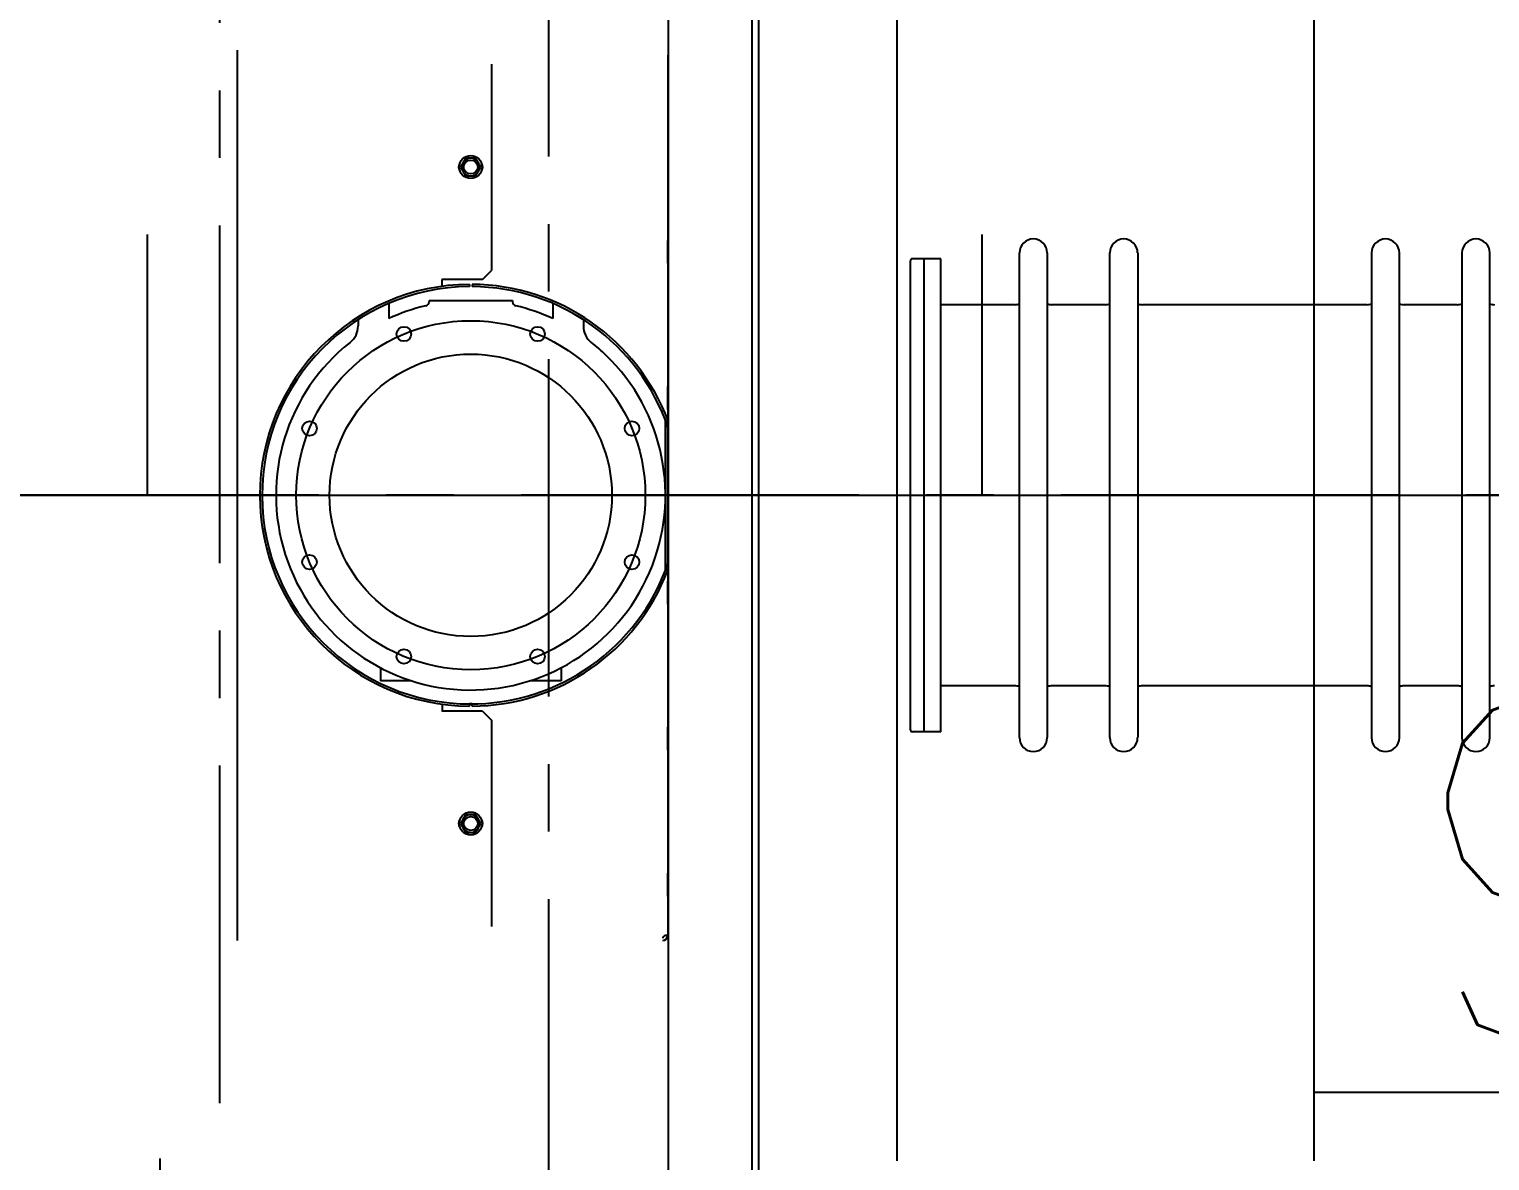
# Model space of a CAD drawing. Header units: millimetres. Extents: x 1638 to 3309, y -435 to 1865.
# Drawn here: x 2380.69 to 2386.1, y -376.51 to -372.32 of the extents above; entities that cross this region are included whole.
import ezdxf

# ---------------------------------------------------------------- set-up
doc = ezdxf.new("R2010")
doc.units = ezdxf.units.MM
doc.linetypes.add('CENTER', pattern=[2, 1.25, -0.25, 0.25, -0.25])
doc.linetypes.add('HIDDEN', pattern=[9.525, 6.35, -3.175])
for name, color, linetype in [('25D', 3, 'CENTER'), ('35C', 2, 'Continuous'), ('50C', 7, 'Continuous'), ('Frame', 243, 'Continuous'), ('GRAPHICS', 2, 'Continuous'), ('ROOD', 1, 'Continuous')]:
    doc.layers.add(name, color=color, linetype=linetype)
doc.layers.add('ballast', color=1, linetype='HIDDEN', lineweight=25)
doc.styles.add('ROMANS', font='ROMANS.SHX')

# ---------------------------------------------------------------- blocks, each defined once
blk = doc.blocks.new('EXISTING BALLAST SYSTEM')
at = {"layer": '25D', "color": 8}
for p, q in [((2381.3922, -369.0448), (2381.3922, -379.0165)), ((2382.611, -371.5396), (2382.611, -376.5484)), ((2387.7598, -374.044), (2370.6682, -374.044)), ((2381.0194, -374.044), (2394.9228, -374.044)), ((2385.6402, -374.044), (2387.1987, -374.044))]:
    blk.add_line(p, q, dxfattribs=at)
at = {"layer": '35C', "color": 8}
blk.add_line((2385.4461, -376.2539), (2386.6903, -376.2539), dxfattribs=at)
at = {"layer": '50C', "color": 8}
for p, q in [((2383.9007, -371.5797), (2383.9007, -376.5083)), ((2385.4461, -371.5797), (2385.4461, -376.5083)), ((2384.3552, -374.9415), (2384.3552, -373.1465)), ((2384.4582, -373.1465), (2384.4582, -374.9415)), ((2384.69, -374.9415), (2384.69, -373.1465)), ((2384.7931, -373.1465), (2384.7931, -374.9415)), ((2385.6594, -373.1465), (2385.6594, -374.9415)), ((2385.7624, -374.9415), (2385.7624, -373.1465)), ((2385.9942, -373.1465), (2385.9942, -374.9415)), ((2386.0972, -374.9415), (2386.0972, -373.1465)), ((2384.0028, -374.9197), (2384.0028, -373.1683)), ((2384.0646, -373.1683), (2384.0028, -373.1683)), ((2384.0646, -374.9197), (2384.0646, -373.1683)), ((2384.3376, -373.3383), (2384.0646, -373.3383)), ((2384.6725, -373.3383), (2384.4758, -373.3383)), ((2385.6418, -373.3383), (2384.8106, -373.3383)), ((2385.9767, -373.3383), (2385.78, -373.3383)), ((2384.3376, -374.7497), (2384.0646, -374.7497)), ((2384.6725, -374.7497), (2384.4758, -374.7497)), ((2385.6418, -374.7497), (2384.8106, -374.7497)), ((2385.9767, -374.7497), (2385.78, -374.7497)), ((2384.0646, -374.9197), (2384.0028, -374.9197))]:
    blk.add_line(p, q, dxfattribs=at)
for centre, start, end in [((2384.4067, -373.1465), 0, 180), ((2384.7415, -373.1465), 0, 180), ((2385.7109, -373.1465), 0, 180), ((2386.0457, -373.1465), 0, 180), ((2384.3376, -373.2868), 270, 289.9287), ((2384.4758, -373.2868), 250.0713, 270), ((2384.6725, -373.2868), 270, 289.9287), ((2384.8106, -373.2868), 250.0713, 270), ((2385.6418, -373.2868), 270, 289.9287), ((2385.78, -373.2868), 250.0713, 270), ((2385.9767, -373.2868), 270, 289.9287), ((2386.1148, -373.2868), 250.0713, 270), ((2384.3376, -374.8012), 70.0713, 90), ((2384.4758, -374.8012), 90, 109.9287), ((2384.6725, -374.8012), 70.0713, 90), ((2384.8106, -374.8012), 90, 109.9287), ((2385.6418, -374.8012), 70.0713, 90), ((2385.78, -374.8012), 90, 109.9287), ((2385.9767, -374.8012), 70.0713, 90), ((2386.1148, -374.8012), 90, 109.9287), ((2384.4067, -374.9415), 180, 0), ((2384.7415, -374.9415), 180, 0), ((2385.7109, -374.9415), 180, 0), ((2386.0457, -374.9415), 180, 0)]:
    blk.add_arc(centre, 0.0515, start, end, dxfattribs=at)
at = {"layer": 'Frame', "color": 8}
for p, q in [((2381.126, -374.044), (2381.126, -373.0782)), ((2384.2167, -374.044), (2384.2167, -373.0782)), ((2313.1304, -374.044), (2439.8495, -374.044))]:
    blk.add_line(p, q, dxfattribs=at)
at = {"layer": 'GRAPHICS', "color": 8}
for p, q in [((2383.0545, -371.1387), (2383.0545, -376.9493)), ((2383.3636, -371.1645), (2383.3636, -376.9235)), ((2383.3893, -371.1642), (2383.3893, -376.9238)), ((2383.3893, -371.1642), (2383.3893, -376.9238)), ((2381.4581, -372.3953), (2381.4581, -375.6927)), ((2383.0524, -372.4138), (2383.0524, -375.6742)), ((2382.4003, -372.4473), (2382.4003, -373.2113)), ((2382.3041, -372.7958), (2382.2852, -372.8285)), ((2382.3419, -372.7958), (2382.3041, -372.7958)), ((2382.3608, -372.8285), (2382.3419, -372.7958)), ((2382.2852, -372.8285), (2382.3041, -372.8612)), ((2382.3041, -372.8612), (2382.3419, -372.8612)), ((2382.3419, -372.8612), (2382.3608, -372.8285)), ((2383.0524, -373.1851), (2383.0524, -373.1)), ((2383.0524, -373.1), (2383.0537, -373.1)), ((2383.0537, -373.1), (2383.0537, -373.1851)), ((2383.0524, -373.1851), (2383.0537, -373.1851)), ((2382.3668, -373.2448), (2382.2154, -373.2448)), ((2382.2154, -373.2448), (2382.2154, -373.2705)), ((2382.3668, -373.2448), (2382.4003, -373.2113)), ((2382.3178, -373.2631), (2382.3178, -373.2713)), ((2382.3282, -373.2631), (2382.3282, -373.2713)), ((2382.0191, -373.3336), (2382.0191, -373.39)), ((2382.0191, -373.3336), (2382.0191, -373.39)), ((2382.1685, -373.3228), (2382.4775, -373.3228)), ((2382.1685, -373.3228), (2382.4775, -373.3228)), ((2382.1685, -373.3228), (2382.1685, -373.3273)), ((2382.1685, -373.3228), (2382.1685, -373.3273)), ((2382.4775, -373.3228), (2382.4775, -373.3273)), ((2382.4775, -373.3228), (2382.4775, -373.3273)), ((2382.6269, -373.3336), (2382.6269, -373.39)), ((2382.6269, -373.3336), (2382.6269, -373.39)), ((2381.9058, -373.3937), (2381.9058, -373.4171)), ((2381.9058, -373.3937), (2381.9058, -373.4171)), ((2382.7402, -373.3937), (2382.7402, -373.4171)), ((2382.7402, -373.3937), (2382.7402, -373.4171)), ((2383.0524, -373.6409), (2383.0537, -373.6409)), ((2383.0524, -373.7259), (2383.0524, -373.6409)), ((2383.0537, -373.6409), (2383.0537, -373.7259)), ((2383.0524, -373.7259), (2383.0537, -373.7259)), ((2383.0437, -373.7653), (2383.0437, -374.3227)), ((2383.0442, -373.7666), (2383.0442, -374.3214)), ((2383.0442, -373.7666), (2383.0442, -374.3214)), ((2383.0447, -373.768), (2383.0524, -373.7651)), ((2383.0524, -374.3229), (2383.0447, -374.3199)), ((2383.0524, -374.4471), (2383.0524, -374.3621)), ((2383.0524, -374.3621), (2383.0537, -374.3621)), ((2383.0537, -374.3621), (2383.0537, -374.4471)), ((2383.0524, -374.4471), (2383.0537, -374.4471)), ((2381.9882, -374.6827), (2381.9882, -374.7307)), ((2381.9882, -374.6827), (2381.9882, -374.7307)), ((2382.6578, -374.6827), (2382.6578, -374.7307)), ((2382.6578, -374.6827), (2382.6578, -374.7307)), ((2382.1026, -374.7307), (2381.9882, -374.7307)), ((2382.1026, -374.7307), (2381.9882, -374.7307)), ((2382.6578, -374.7307), (2382.5434, -374.7307)), ((2382.6578, -374.7307), (2382.5434, -374.7307)), ((2382.2171, -374.8177), (2382.2171, -374.8435)), ((2382.3282, -374.8167), (2382.3178, -374.8167)), ((2382.3178, -374.8167), (2382.3178, -374.8249)), ((2382.3282, -374.8249), (2382.3282, -374.8167)), ((2382.3668, -374.8435), (2382.2165, -374.8435)), ((2382.3668, -374.8435), (2382.4002, -374.8769)), ((2382.4002, -374.8769), (2382.4003, -375.6407)), ((2383.0524, -374.988), (2383.0524, -374.9029)), ((2383.0524, -374.9029), (2383.0537, -374.9029)), ((2383.0537, -374.9029), (2383.0537, -374.988)), ((2383.0524, -374.988), (2383.0537, -374.988)), ((2382.3041, -375.2268), (2382.2852, -375.2595)), ((2382.2852, -375.2595), (2382.3041, -375.2922)), ((2382.3419, -375.2268), (2382.3041, -375.2268)), ((2382.3608, -375.2595), (2382.3419, -375.2268)), ((2382.3419, -375.2922), (2382.3608, -375.2595)), ((2382.3041, -375.2922), (2382.3419, -375.2922)), ((2383.0524, -375.5289), (2383.0524, -375.4438)), ((2383.0524, -375.4438), (2383.0537, -375.4438)), ((2383.0537, -375.4438), (2383.0537, -375.5289)), ((2383.0524, -375.5289), (2383.0537, -375.5289)), ((2383.0524, -375.6742), (2383.0442, -375.6742)), ((2381.1722, -376.6927), (2381.1722, -376.4997))]:
    blk.add_line(p, q, dxfattribs=at)
for centre, radius in [((2382.323, -372.8285), 0.0425), ((2382.323, -372.8285), 0.0258), ((2382.323, -374.044), 0.6463), ((2382.0756, -373.4469), 0.027), ((2382.0756, -373.4469), 0.027), ((2382.5704, -373.4469), 0.027), ((2382.5704, -373.4469), 0.027), ((2382.323, -374.044), 0.5228), ((2382.323, -374.044), 0.5228), ((2381.7259, -373.7966), 0.027), ((2381.7259, -373.7966), 0.027), ((2382.9201, -373.7966), 0.027), ((2382.9201, -373.7966), 0.027), ((2381.7258, -374.2914), 0.027), ((2381.7258, -374.2914), 0.027), ((2382.9201, -374.2914), 0.027), ((2382.9201, -374.2914), 0.027), ((2382.0756, -374.6411), 0.027), ((2382.0756, -374.6411), 0.027), ((2382.5704, -374.6411), 0.027), ((2382.5704, -374.6411), 0.027), ((2382.323, -375.2595), 0.0425), ((2382.323, -375.2595), 0.0258)]:
    blk.add_circle(centre, radius, dxfattribs=at)
for centre, radius, start, end in [((2382.3005, -372.8285), 0.0225, 142.036, 217.9624), ((2382.323, -372.8285), 0.0327, 90, 270), ((2382.323, -372.8285), 0.0327, 149.9997, 330.0006), ((2382.323, -372.8285), 0.0327, 329.9997, 90), ((2382.3455, -372.8285), 0.0225, 322.0376, 37.964), ((2382.323, -374.044), 0.7809, 90.378, 269.6221), ((2382.323, -374.044), 0.7809, 90.378, 269.6221), ((2382.323, -374.044), 0.7727, 90.382, 270), ((2382.323, -374.044), 0.7727, 90.382, 270), ((2382.323, -374.044), 0.7809, 20.6589, 89.6222), ((2382.323, -374.044), 0.7809, 20.6589, 89.6222), ((2382.323, -374.044), 0.7727, 18.972, 89.6181), ((2382.323, -374.044), 0.7727, 18.972, 89.6181), ((2382.323, -374.044), 0.7212, 103.3424, 114.9248), ((2382.323, -374.044), 0.7212, 103.3424, 114.9248), ((2382.153, -373.3273), 0.0155, 283.3424, 0), ((2382.153, -373.3273), 0.0155, 283.3424, 0), ((2382.493, -373.3273), 0.0155, 180, 256.6576), ((2382.493, -373.3273), 0.0155, 180, 256.6576), ((2382.323, -374.044), 0.7212, 65.0752, 76.6576), ((2382.323, -374.044), 0.7212, 65.0752, 76.6576), ((2381.8285, -373.4171), 0.0773, 308.269, 0), ((2381.8285, -373.4171), 0.0773, 308.269, 0), ((2382.8175, -373.4171), 0.0773, 180, 231.731), ((2382.8175, -373.4171), 0.0773, 180, 231.731), ((2382.323, -374.044), 0.7212, 128.269, 46.0634), ((2382.323, -374.044), 0.7212, 128.269, 46.0634), ((2382.323, -374.044), 0.7212, 46.0634, 51.731), ((2382.323, -374.044), 0.7212, 46.0634, 51.731), ((2382.323, -374.044), 0.7727, 269.6181, 340.7373), ((2382.323, -374.044), 0.7727, 269.6181, 340.7373), ((2382.323, -374.044), 0.7809, 270.3779, 339.0755), ((2382.323, -374.044), 0.7809, 270.3779, 339.0755), ((2382.3005, -375.2595), 0.0225, 142.0232, 217.9784), ((2382.323, -375.2595), 0.0327, 90, 270), ((2382.323, -375.2595), 0.0327, 150.0075, 330.0006), ((2382.323, -375.2595), 0.0327, 330.0002, 90), ((2382.3455, -375.2595), 0.0225, 322.0232, 37.9768), ((2383.0442, -375.6845), 0.0103, 90, 180), ((2383.0339, -375.6742), 0.0185, 270, 0)]:
    blk.add_arc(centre, radius, start, end, dxfattribs=at)
at = {"layer": 'ROOD', "color": 8}
for p, q in [((2383.9513, -374.912), (2383.9513, -373.176)), ((2384.0028, -373.1683), (2383.959, -373.1683)), ((2384.0028, -374.9197), (2384.0028, -373.1683)), ((2384.0028, -374.9197), (2383.959, -374.9197))]:
    blk.add_line(p, q, dxfattribs=at)
for centre, start, end in [((2383.959, -373.176), 90, 180), ((2383.959, -374.912), 180, 270)]:
    blk.add_arc(centre, 0.00773, start, end, dxfattribs=at)
at = {"layer": 'Frame', "color": 8, "style": 'ROMANS'}
blk.add_text(' 90', height=1.28782, dxfattribs=at).set_placement((2384.8928, -376.0663))

msp = doc.modelspace()

# ---------------------------------------------------------------- block references
at = {"layer": 'ballast'}
msp.add_blockref('EXISTING BALLAST SYSTEM', (0, 0), dxfattribs=at)

doc.saveas('drawing.dxf')
